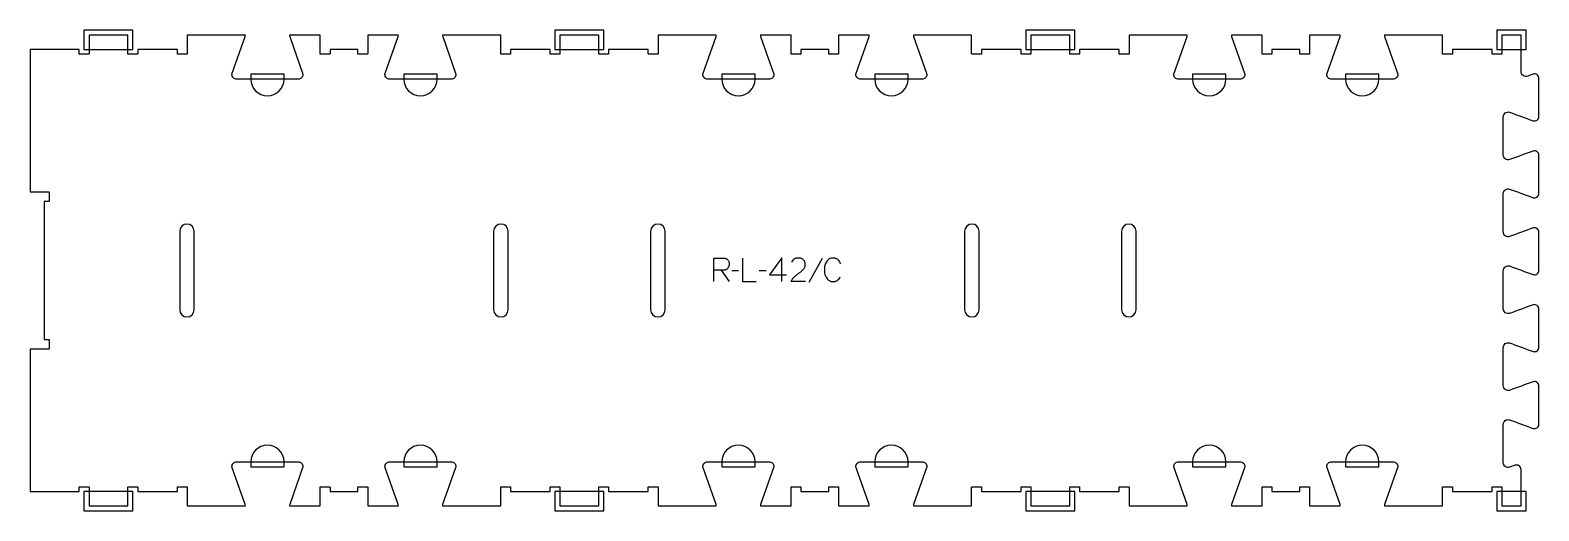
# Model space of a CAD drawing. Extents: x 0 to 1922, y -6 to 606.
import ezdxf

# ---------------------------------------------------------------- set-up
doc = ezdxf.new("R2010")
doc.units = 0
for name, color, linetype in [('1_ANYTOOL_1MMDEEP_LABELS_S', 2, 'CONTINUOUS'), ('3_ANYTOOL_CUTTHROUGH_INSID', 4, 'CONTINUOUS'), ('4_ANYTOOL_CUTTHROUGH_OUTSI', 5, 'CONTINUOUS'), ('5_ANYTOOL_HALF_MILL_9MM_IN', 3, 'CONTINUOUS')]:
    doc.layers.add(name, color=color, linetype=linetype)

msp = doc.modelspace()

# ---------------------------------------------------------------- linework, layer by layer
at = {"layer": '1_ANYTOOL_1MMDEEP_LABELS_S'}
for p, q in [((1009.201252, 315.179585), (992.015538, 284.408157)), ((880.158395, 300.093871), (890.615538, 285.608157)), ((902.615538, 299.536728), (893.829824, 299.451014)), ((937.501252, 299.536728), (928.715538, 299.451014)), ((941.786967, 294.308157), (963.558395, 294.308157))]:
    msp.add_line(p, q, dxfattribs=at)
for points in [[(871.158395, 285.651014), (871.158395, 315.651014), (882.515538, 315.651014, -0.030274), (884.281351, 315.543998, -0.049), (886.003038, 315.160835, -0.050774), (887.335561, 314.568379, -0.06445), (888.49411, 313.6903, -0.0646), (889.384021, 312.554269, -0.052254), (889.988752, 311.239407, -0.050381), (890.377888, 309.546858, -0.031337), (890.486967, 307.808157, -0.040022), (890.376806, 306.4341, -0.042626), (890.042324, 305.097443, -0.04247), (889.473639, 303.807723, -0.036572), (888.708395, 302.622443, -0.051097), (887.766618, 301.608487, -0.061981), (886.624467, 300.833157, -0.061813), (885.315464, 300.356657, -0.049309), (883.929824, 300.179585, -0.003273), (883.062173, 300.141894, -0.003121), (882.19411, 300.1153, -0.003882), (881.176328, 300.09838, -0.002215), (880.158395, 300.093871), (871.201252, 300.093871)], [(987.986967, 285.693871), (969.686967, 285.736728, -0.034491), (970.349745, 287.48406, -0.037732), (971.25661, 289.117085, -0.037744), (972.395904, 290.591722, -0.03482), (973.736967, 291.886728, -0.00859), (976.696192, 294.285311, -0.008791), (979.736967, 296.579585, 0.020588), (982.556255, 298.813028, 0.025206), (985.158395, 301.293871, 0.046908), (986.17899, 302.595113, 0.051091), (986.926252, 304.068871, 0.050722), (987.374985, 305.717046, 0.041139), (987.515538, 307.422443, 0.039396), (987.372893, 309.230028, 0.058519), (986.883395, 310.968871, 0.060358), (986.092838, 312.375987, 0.061397), (984.986967, 313.551014, 0.048006), (983.63101, 314.472974, 0.045901), (982.126252, 315.126014, 0.045216), (980.386191, 315.528574, 0.034258), (978.601252, 315.651014, 0.055622), (975.966682, 315.357027, 0.079896), (973.522681, 314.376014, 0.080617), (971.553294, 312.710314, 0.060287), (970.115538, 310.551014)], [(1032.815538, 308.151014, 0.059291), (1031.279377, 311.080431, 0.066881), (1029.065538, 313.529585, 0.04529), (1027.748552, 314.453463, 0.046757), (1026.285181, 315.120657, 0.04633), (1024.645269, 315.524988, 0.037303), (1022.958395, 315.651014, 0.054828), (1020.452755, 315.375429, 0.073548), (1018.110181, 314.4778, 0.073729), (1016.140859, 312.949567, 0.056205), (1014.622681, 310.958157, 0.033355), (1013.401512, 308.568281, 0.034965), (1012.517324, 306.034943, 0.034911), (1011.987296, 303.366936, 0.031589), (1011.815538, 300.651014, 0.032085), (1011.990041, 297.934385, 0.035383), (1012.528038, 295.267085, 0.035431), (1013.426527, 292.731928, 0.033598), (1014.665538, 290.343871, 0.058628), (1016.227739, 288.342986, 0.073381), (1018.249467, 286.824228, 0.072539), (1020.69544, 285.923174, 0.05208), (1023.301252, 285.651014, 0.033243), (1024.742627, 285.74695, 0.042283), (1026.151252, 286.058157, 0.042766), (1027.393949, 286.565246, 0.044269), (1028.529824, 287.279585, 0.055485), (1030.541619, 289.194486, 0.045948), (1032.129824, 291.479585)]]:
    msp.add_lwpolyline(points, format="xyb", dxfattribs=at)
for points in [[(907.758395, 315.651014), (907.758395, 285.651014), (924.858395, 285.651014)], [(957.772681, 285.651014), (957.815538, 315.693871), (941.786967, 294.308157)]]:
    msp.add_lwpolyline(points, dxfattribs=at)
at = {"layer": '3_ANYTOOL_CUTTHROUGH_INSID'}
for points in [[(190.5, 249.750003, 1), (209, 249.750003), (209, 349.749997, 1), (190.5, 349.749997)], [(609, 349.749997, 1), (590.5, 349.749997), (590.5, 249.750003, 1), (609, 249.750003)], [(790.5, 349.749997), (790.5, 249.750003, 1), (809, 249.750003), (809, 349.749997, 1)], [(1209, 349.749997, 1), (1190.5, 349.749997), (1190.5, 249.750003, 1), (1209, 249.750003)], [(1390.5, 349.749997), (1390.5, 249.750003, 1), (1409, 249.750003), (1409, 349.749997, 1)]]:
    msp.add_lwpolyline(points, format="xyb", close=True, dxfattribs=at)
at = {"layer": '4_ANYTOOL_CUTTHROUGH_OUTSI'}
msp.add_lwpolyline([(1400, 0), (1449.75, 0), (1474.191563, 0, 0.061784), (1473.956569, 1.39487), (1457.061035, 49.667412, -0.084368), (1457.047, 49.75, -0.414214), (1463.297, 56), (1541.297, 56, -0.414214), (1547.547, 49.75, -0.084368), (1547.532965, 49.667412), (1530.633852, 1.383805, 0.061178), (1530.402437, 0), (1569.5, 0), (1569.5, 23.75, -0.414214), (1569.75, 24), (1581.75, 24, -0.414214), (1582, 23.75), (1582, 18), (1617.5, 18), (1617.5, 23.75, -0.414214), (1617.75, 24), (1629.75, 24, -0.414214), (1630, 23.75), (1630, 0), (1669.097563, 0, 0.061784), (1668.862569, 1.39487), (1651.967035, 49.667412, -0.084368), (1651.953, 49.75, -0.414214), (1658.203, 56), (1736.203, 56, -0.414214), (1742.453, 49.75, -0.084368), (1742.438965, 49.667412), (1725.539852, 1.383805, 0.061178), (1725.308437, 0), (1799.5, 0), (1799.5, 23.75, -0.414214), (1799.75, 24), (1811.75, 24, -0.414214), (1812, 23.75), (1812, 18), (1862.5, 18), (1862.5, 23.75, -0.414214), (1862.75, 24), (1874.75, 24, -0.414214), (1875, 23.75), (1875, 0), (1899.499994, 0), (1899.498958, 46.137059, 0.522087), (1891.756416, 51.530655), (1884.947441, 49.015294, -0.015604), (1884.932645, 49.010347, -0.237079), (1879.405905, 49.98243, -0.237079), (1876.886721, 54.996762), (1876.887177, 103.502847, -0.237079), (1879.406361, 108.517176, -0.237077), (1884.932955, 109.489261, -0.015611), (1884.947756, 109.484312, 0.000004), (1914.72343, 98.484329, 0.236337), (1919.793159, 99.383351, 0.237079), (1922.110808, 103.996536), (1922.111264, 152.502621, 0.237079), (1919.793615, 157.115804, 0.237104), (1914.709098, 158.009892, -0.000004), (1884.947896, 147.015294, -0.015604), (1884.933101, 147.010347, -0.237079), (1879.406361, 147.98243, -0.237079), (1876.887177, 152.996762), (1876.887633, 201.502847, -0.237079), (1879.406817, 206.517176, -0.237077), (1884.93341, 207.489261, -0.015611), (1884.948212, 207.484312, 0.000004), (1914.723885, 196.484329, 0.236337), (1919.793615, 197.383351, 0.237079), (1922.111264, 201.996536), (1922.11172, 250.502621, 0.237079), (1919.79407, 255.115804, 0.237104), (1914.709554, 256.009892, -0.000004), (1884.948352, 245.015294, -0.015604), (1884.933557, 245.010347, -0.237079), (1879.406817, 245.98243, -0.237079), (1876.887633, 250.996762), (1876.888088, 299.502847, -0.237079), (1879.407273, 304.517176, -0.237077), (1884.933866, 305.489261, -0.015611), (1884.948668, 305.484312, 0.000004), (1914.724341, 294.484329, 0.236337), (1919.79407, 295.38335, 0.237079), (1922.11172, 299.996536), (1922.112176, 348.502621, 0.237079), (1919.794526, 353.115804, 0.237104), (1914.71001, 354.009892, -0.000004), (1884.948808, 343.015294, -0.015604), (1884.934013, 343.010347, -0.237079), (1879.407273, 343.98243, -0.237079), (1876.888088, 348.996762), (1876.888544, 397.502847, -0.237079), (1879.407728, 402.517176, -0.237077), (1884.934322, 403.489261, -0.015611), (1884.949123, 403.484312, 0.000004), (1914.724797, 392.484329, 0.236337), (1919.794526, 393.38335, 0.237079), (1922.112176, 397.996536), (1922.112632, 446.502621, 0.237079), (1919.794982, 451.115804, 0.237104), (1914.710466, 452.009892, -0.000004), (1884.949264, 441.015294, -0.015604), (1884.934468, 441.010347, -0.237079), (1879.407728, 441.98243, -0.237079), (1876.888544, 446.996762), (1876.889, 495.502847, -0.237079), (1879.408184, 500.517176, -0.237077), (1884.934778, 501.489261, -0.015611), (1884.949579, 501.484312, 0.000004), (1914.725253, 490.484329, 0.236337), (1919.794982, 491.38335, 0.237079), (1922.112632, 495.996536), (1922.113087, 544.502621, 0.237079), (1919.795438, 549.115804, 0.237104), (1914.710921, 550.009892, -0.000017), (1907.916687, 547.499717, -0.522088), (1899.50088, 553.362343), (1899.500005, 599.5), (1875, 599.5), (1875, 575.75, -0.414214), (1874.75, 575.5), (1862.75, 575.5, -0.414214), (1862.5, 575.75), (1862.5, 581.5), (1812, 581.5), (1812, 575.75, -0.414214), (1811.75, 575.5), (1799.75, 575.5, -0.414214), (1799.5, 575.75), (1799.5, 599.5), (1725.308437, 599.5, 0.061784), (1725.543431, 598.10513), (1742.438965, 549.832588, -0.084368), (1742.453, 549.75, -0.414214), (1736.203, 543.5), (1658.203, 543.5, -0.414214), (1651.953, 549.75, -0.084368), (1651.967035, 549.832588), (1668.866148, 598.116195, 0.061178), (1669.097563, 599.5), (1630, 599.5), (1630, 575.75, -0.414214), (1629.75, 575.5), (1617.75, 575.5, -0.414214), (1617.5, 575.75), (1617.5, 581.5), (1582, 581.5), (1582, 575.75, -0.414214), (1581.75, 575.5), (1569.75, 575.5, -0.414214), (1569.5, 575.75), (1569.5, 599.5), (1530.402437, 599.5, 0.061784), (1530.637431, 598.10513), (1547.532965, 549.832588, -0.084368), (1547.547, 549.75, -0.414214), (1541.297, 543.5), (1463.297, 543.5, -0.414214), (1457.047, 549.75, -0.084368), (1457.061035, 549.832588), (1473.960148, 598.116195, 0.061178), (1474.191563, 599.5), (1400, 599.5), (1400, 575.75, -0.414214), (1399.75, 575.5), (1387.75, 575.5, -0.414214), (1387.5, 575.75), (1387.5, 581.5), (1337, 581.5), (1337, 575.75, -0.414214), (1336.75, 575.5), (1324.75, 575.5, -0.414214), (1324.5, 575.75), (1324.5, 599.5), (1275, 599.5), (1275, 575.75, -0.414214), (1274.75, 575.5), (1262.75, 575.5, -0.414214), (1262.5, 575.75), (1262.5, 581.5), (1212, 581.5), (1212, 575.75, -0.414214), (1211.75, 575.5), (1199.75, 575.5, -0.414214), (1199.5, 575.75), (1199.5, 599.5), (1125.308437, 599.5, 0.061784), (1125.543431, 598.10513), (1142.438965, 549.832588, -0.084368), (1142.453, 549.75, -0.414214), (1136.203, 543.5), (1058.203, 543.5, -0.414214), (1051.953, 549.75, -0.084368), (1051.967035, 549.832588), (1068.866148, 598.116195, 0.061178), (1069.097563, 599.5), (1030, 599.5), (1030, 575.75, -0.414214), (1029.75, 575.5), (1017.75, 575.5, -0.414214), (1017.5, 575.75), (1017.5, 581.5), (982, 581.5), (982, 575.75, -0.414214), (981.75, 575.5), (969.75, 575.5, -0.414214), (969.5, 575.75), (969.5, 599.5), (930.402437, 599.5, 0.061784), (930.637431, 598.10513), (947.532965, 549.832588, -0.084368), (947.547, 549.75, -0.414214), (941.297, 543.5), (863.297, 543.5, -0.414214), (857.047, 549.75, -0.084368), (857.061035, 549.832588), (873.960148, 598.116195, 0.061178), (874.191563, 599.5), (800, 599.5), (800, 575.75, -0.414214), (799.75, 575.5), (787.75, 575.5, -0.414214), (787.5, 575.75), (787.5, 581.5), (737, 581.5), (737, 575.75, -0.414214), (736.75, 575.5), (724.75, 575.5, -0.414214), (724.5, 575.75), (724.5, 599.5), (675, 599.5), (675, 575.75, -0.414214), (674.75, 575.5), (662.75, 575.5, -0.414214), (662.5, 575.75), (662.5, 581.5), (612, 581.5), (612, 575.75, -0.414214), (611.75, 575.5), (599.75, 575.5, -0.414214), (599.5, 575.75), (599.5, 599.5), (525.308437, 599.5, 0.061784), (525.543431, 598.10513), (542.438965, 549.832588, -0.084368), (542.453, 549.75, -0.414214), (536.203, 543.5), (458.203, 543.5, -0.414214), (451.953, 549.75, -0.084368), (451.967035, 549.832588), (468.866148, 598.116195, 0.061178), (469.097563, 599.5), (430, 599.5), (430, 575.75, -0.414214), (429.75, 575.5), (417.75, 575.5, -0.414214), (417.5, 575.75), (417.5, 581.5), (382, 581.5), (382, 575.75, -0.414214), (381.75, 575.5), (369.75, 575.5, -0.414214), (369.5, 575.75), (369.5, 599.5), (330.402437, 599.5, 0.061784), (330.637431, 598.10513), (347.532965, 549.832588, -0.084368), (347.547, 549.75, -0.414214), (341.297, 543.5), (263.297, 543.5, -0.414214), (257.047, 549.75, -0.084368), (257.061035, 549.832588), (273.960148, 598.116195, 0.061178), (274.191563, 599.5), (200, 599.5), (200, 575.75, -0.414214), (199.75, 575.5), (187.75, 575.5, -0.414214), (187.5, 575.75), (187.5, 581.5), (137, 581.5), (137, 575.75, -0.414214), (136.75, 575.5), (124.75, 575.5, -0.414214), (124.5, 575.75), (124.5, 599.5), (75, 599.5), (75, 575.75, -0.414214), (74.75, 575.5), (62.75, 575.5, -0.414214), (62.5, 575.75), (62.5, 581.5), (0, 581.5), (0, 400), (23.75, 400, -0.414214), (24, 399.75), (24, 387.75, -0.414214), (23.75, 387.5), (18, 387.5), (18, 212), (23.75, 212, -0.414214), (24, 211.75), (24, 199.75, -0.414214), (23.75, 199.5), (0, 199.5), (0, 18), (62.5, 18), (62.5, 23.75, -0.414214), (62.75, 24), (74.75, 24, -0.414214), (75, 23.75), (75, 0), (124.5, 0), (124.5, 23.75, -0.414214), (124.75, 24), (136.75, 24, -0.414214), (137, 23.75), (137, 18), (187.5, 18), (187.5, 23.75, -0.414214), (187.75, 24), (199.75, 24, -0.414214), (200, 23.75), (200, 0), (249.75, 0), (274.191563, 0, 0.061784), (273.956569, 1.39487), (257.061035, 49.667412, -0.084368), (257.047, 49.75, -0.414214), (263.297, 56), (341.297, 56, -0.414214), (347.547, 49.75, -0.084368), (347.532965, 49.667412), (330.633852, 1.383805, 0.061178), (330.402437, 0), (369.5, 0), (369.5, 23.75, -0.414214), (369.75, 24), (381.75, 24, -0.414214), (382, 23.75), (382, 18), (417.5, 18), (417.5, 23.75, -0.414214), (417.75, 24), (429.75, 24, -0.414214), (430, 23.75), (430, 0), (469.097563, 0, 0.061784), (468.862569, 1.39487), (451.967035, 49.667412, -0.084368), (451.953, 49.75, -0.414214), (458.203, 56), (536.203, 56, -0.414214), (542.453, 49.75, -0.084368), (542.438965, 49.667412), (525.539852, 1.383805, 0.061178), (525.308437, 0), (599.5, 0), (599.5, 23.75, -0.414214), (599.75, 24), (611.75, 24, -0.414214), (612, 23.75), (612, 18), (662.5, 18), (662.5, 23.75, -0.414214), (662.75, 24), (674.75, 24, -0.414214), (675, 23.75), (675, 0), (724.5, 0), (724.5, 23.75, -0.414214), (724.75, 24), (736.75, 24, -0.414214), (737, 23.75), (737, 18), (787.5, 18), (787.5, 23.75, -0.414214), (787.75, 24), (799.75, 24, -0.414214), (800, 23.75), (800, 0), (849.75, 0), (874.191563, 0, 0.061784), (873.956569, 1.39487), (857.061035, 49.667412, -0.084368), (857.047, 49.75, -0.414214), (863.297, 56), (941.297, 56, -0.414214), (947.547, 49.75, -0.084368), (947.532965, 49.667412), (930.633852, 1.383805, 0.061178), (930.402437, 0), (969.5, 0), (969.5, 23.75, -0.414214), (969.75, 24), (981.75, 24, -0.414214), (982, 23.75), (982, 18), (1017.5, 18), (1017.5, 23.75, -0.414214), (1017.75, 24), (1029.75, 24, -0.414214), (1030, 23.75), (1030, 0), (1069.097563, 0, 0.061784), (1068.862569, 1.39487), (1051.967035, 49.667412, -0.084368), (1051.953, 49.75, -0.414214), (1058.203, 56), (1136.203, 56, -0.414214), (1142.453, 49.75, -0.084368), (1142.438965, 49.667412), (1125.539852, 1.383805, 0.061178), (1125.308437, 0), (1199.5, 0), (1199.5, 23.75, -0.414214), (1199.75, 24), (1211.75, 24, -0.414214), (1212, 23.75), (1212, 18), (1262.5, 18), (1262.5, 23.75, -0.414214), (1262.75, 24), (1274.75, 24, -0.414214), (1275, 23.75), (1275, 0), (1324.5, 0), (1324.5, 23.75, -0.414214), (1324.75, 24), (1336.75, 24, -0.414214), (1337, 23.75), (1337, 18), (1387.5, 18), (1387.5, 23.75, -0.414214), (1387.75, 24), (1399.75, 24, -0.414214), (1400, 23.75)], format="xyb", close=True, dxfattribs=at)
at = {"layer": '5_ANYTOOL_HALF_MILL_9MM_IN'}
for points in [[(74.5, 581.5), (125, 581.5), (131, 581.5), (131, 606), (124.74, 606), (68.5, 606), (68.5, 599.74), (68.5, 581.5)], [(674.5, 581.5), (725, 581.5), (731, 581.5), (731, 606), (724.74, 606), (668.5, 606), (668.5, 599.74), (668.5, 581.5)], [(1274.5, 581.5), (1325, 581.5), (1331, 581.5), (1331, 606), (1324.74, 606), (1268.5, 606), (1268.5, 599.74), (1268.5, 581.5)], [(1874.5, 581.5), (1900, 581.5), (1906, 581.5), (1906, 606), (1899.74, 606), (1868.5, 606), (1868.5, 599.74), (1868.5, 581.5)], [(125, 18), (74.5, 18), (68.5, 18), (68.5, -6.5), (74.76, -6.5), (131, -6.5), (131, -0.24), (131, 18)], [(725, 18), (674.5, 18), (668.5, 18), (668.5, -6.5), (674.76, -6.5), (731, -6.5), (731, -0.24), (731, 18)], [(1325, 18), (1274.5, 18), (1268.5, 18), (1268.5, -6.5), (1274.76, -6.5), (1331, -6.5), (1331, -0.24), (1331, 18)], [(1900, 18), (1874.5, 18), (1868.5, 18), (1868.5, -6.5), (1874.76, -6.5), (1906, -6.5), (1906, -0.24), (1906, 18)]]:
    msp.add_lwpolyline(points, close=True, dxfattribs=at)
for points in [[(281.047002, 543.74, 0.999765), (323.547, 543.75), (323.547, 550), (281.047, 550)], [(475.953002, 543.74, 0.999765), (518.453, 543.75), (518.453, 550), (475.953, 550)], [(881.047002, 543.74, 0.999765), (923.547, 543.75), (923.547, 550), (881.047, 550)], [(1075.953002, 543.74, 0.999765), (1118.453, 543.75), (1118.453, 550), (1075.953, 550)], [(1481.047, 544), (1481.047, 543.75, 1), (1523.547, 543.75), (1523.547, 550), (1481.047, 550)], [(1675.953002, 543.74, 0.999765), (1718.453, 543.75), (1718.453, 550), (1675.953, 550)], [(323.547, 55.5), (323.547, 55.75, 1), (281.047, 55.75), (281.047, 49.5), (323.547, 49.5)], [(518.453, 55.5), (518.453, 55.75, 1), (475.953, 55.75), (475.953, 49.5), (518.453, 49.5)], [(923.546998, 55.76, 0.999765), (881.047, 55.75), (881.047, 49.5), (923.547, 49.5)], [(1118.452998, 55.76, 0.999765), (1075.953, 55.75), (1075.953, 49.5), (1118.453, 49.5)], [(1523.546998, 55.76, 0.999765), (1481.047, 55.75), (1481.047, 49.5), (1523.547, 49.5)], [(1718.453, 55.5), (1718.453, 55.75, 1), (1675.953, 55.75), (1675.953, 49.5), (1718.453, 49.5)]]:
    msp.add_lwpolyline(points, format="xyb", close=True, dxfattribs=at)

doc.saveas('drawing.dxf')
